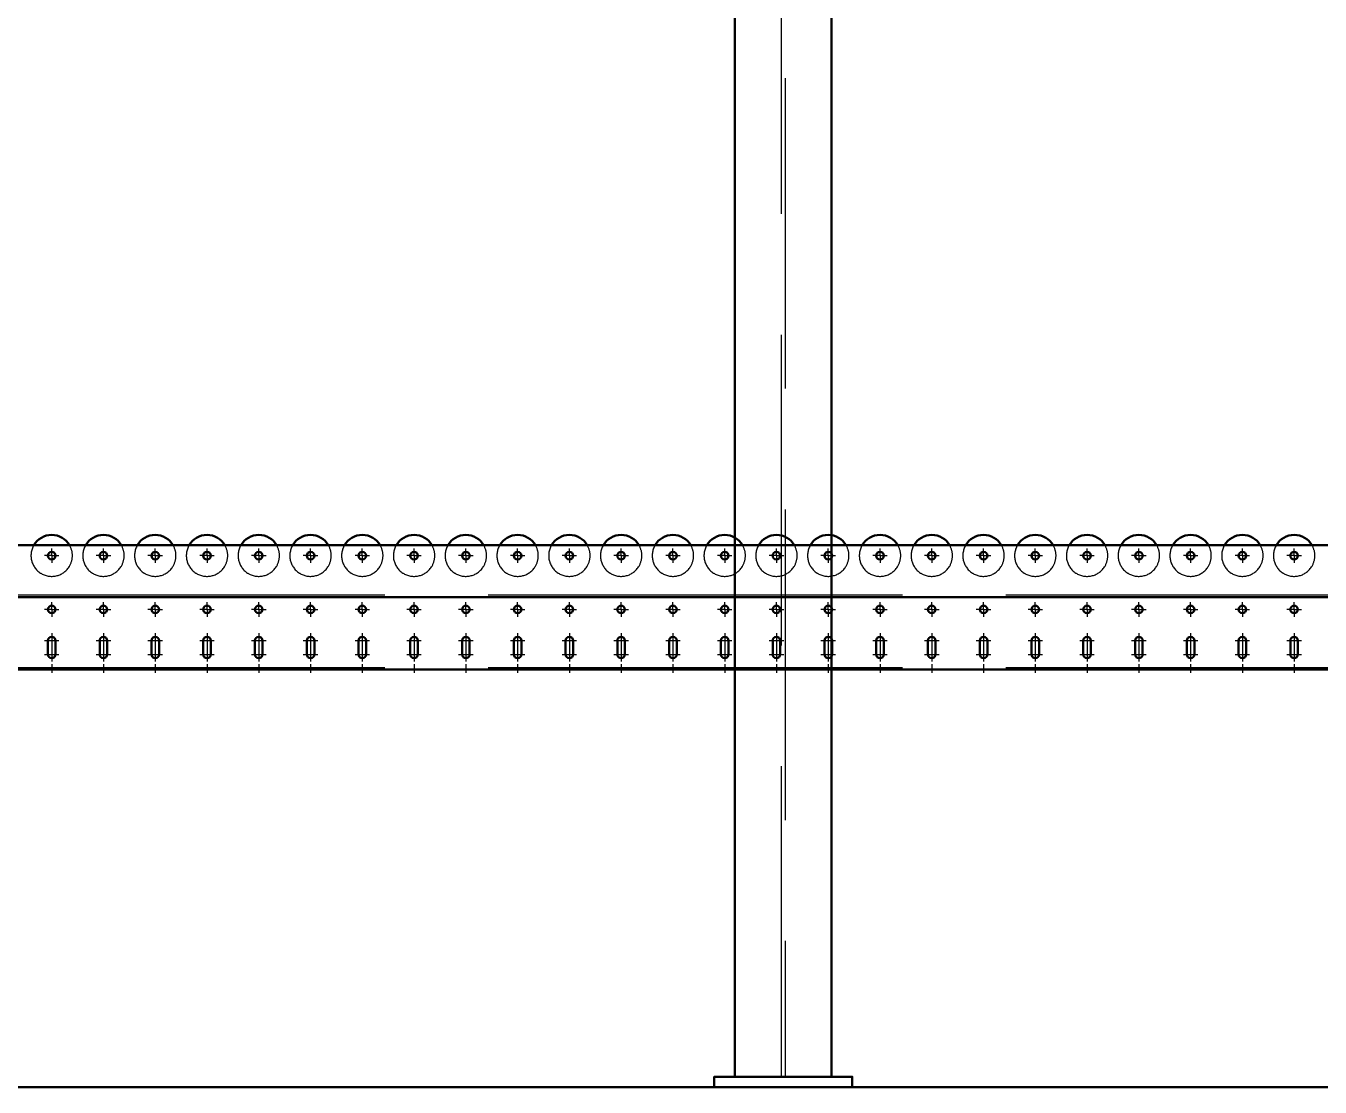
# Model space of a CAD drawing. Header units: millimetres. Extents: x 0 to 118800, y 79635 to 177025.
# Drawn here: x 46978 to 48853, y 158024 to 159562 of the extents above; entities that cross this region are included whole.
import ezdxf

# ---------------------------------------------------------------- set-up
doc = ezdxf.new("R2010")
doc.units = ezdxf.units.MM
doc.header["$LTSCALE"] = 200
for name, pattern in [('AM_DIN_F_W050', [6.25, 4.75, -1.5]), ('AM_DIN_F_W050x2', [3.125, 2.25, -0.875]), ('AM_DIN_G_W050', [13.75, 9.75, -1.5, 1, -1.5]), ('AM_DIN_G_W050x2', [6.875, 4.75, -0.875, 0.375, -0.875]), ('AM_ISO02W050x2', [3.75, 3, -0.75]), ('AM_ISO08W050x2', [9, 6, -0.75, 1.5, -0.75])]:
    doc.linetypes.add(name, pattern=pattern)
for name, color, linetype, lineweight in [('AM_0', 7, 'Continuous', 50), ('AM_0N', 7, 'Continuous', 50), ('AM_3', 6, 'AM_DIN_F_W050', 25), ('AM_3N', 6, 'AM_DIN_F_W050', 25), ('AM_7', 4, 'AM_DIN_G_W050', 25), ('AM_9', 253, 'Continuous', 0), ('AM_9N', 253, 'Continuous', 0)]:
    doc.layers.add(name, color=color, linetype=linetype, lineweight=lineweight)

# ---------------------------------------------------------------- blocks, each defined once
blk = doc.blocks.new('*U807')
at = {"layer": 'AM_0'}
for p, q in [((2507, 42), (2507, 22)), ((2518, 42), (2518, 22))]:
    blk.add_line(p, q, dxfattribs=at)
for centre, start, end in [((2512.5, 42), 0, 180), ((2512.5, 22), 180, 0)]:
    blk.add_arc(centre, 5.5, start, end, dxfattribs=at)
at = {"layer": 'AM_7', "linetype": 'AM_DIN_G_W050x2'}
for p, q in [((2502, 42), (2523, 42)), ((2512.5, 52.5), (2512.5, 11.5)), ((2502, 22), (2523, 22))]:
    blk.add_line(p, q, dxfattribs=at)
blk = doc.blocks.new('*U808')
at = {"layer": 'AM_0'}
for p, q in [((2432, 42), (2432, 22)), ((2443, 42), (2443, 22))]:
    blk.add_line(p, q, dxfattribs=at)
for centre, start, end in [((2437.5, 42), 0, 180), ((2437.5, 22), 180, 0)]:
    blk.add_arc(centre, 5.5, start, end, dxfattribs=at)
at = {"layer": 'AM_7', "linetype": 'AM_DIN_G_W050x2'}
for p, q in [((2427, 42), (2448, 42)), ((2437.5, 52.5), (2437.5, 11.5)), ((2427, 22), (2448, 22))]:
    blk.add_line(p, q, dxfattribs=at)
blk = doc.blocks.new('*U811')
at = {"layer": 'AM_0'}
for p, q in [((2882, 42), (2882, 22)), ((2893, 42), (2893, 22))]:
    blk.add_line(p, q, dxfattribs=at)
for centre, start, end in [((2887.5, 42), 0, 180), ((2887.5, 22), 180, 0)]:
    blk.add_arc(centre, 5.5, start, end, dxfattribs=at)
at = {"layer": 'AM_7', "linetype": 'AM_DIN_G_W050x2'}
for p, q in [((2877, 42), (2898, 42)), ((2887.5, 52.5), (2887.5, 11.5)), ((2877, 22), (2898, 22))]:
    blk.add_line(p, q, dxfattribs=at)
blk = doc.blocks.new('*U812')
at = {"layer": 'AM_0'}
for p, q in [((2732, 42), (2732, 22)), ((2743, 42), (2743, 22))]:
    blk.add_line(p, q, dxfattribs=at)
for centre, start, end in [((2737.5, 42), 0, 180), ((2737.5, 22), 180, 0)]:
    blk.add_arc(centre, 5.5, start, end, dxfattribs=at)
at = {"layer": 'AM_7', "linetype": 'AM_DIN_G_W050x2'}
for p, q in [((2727, 42), (2748, 42)), ((2737.5, 52.5), (2737.5, 11.5)), ((2727, 22), (2748, 22))]:
    blk.add_line(p, q, dxfattribs=at)
blk = doc.blocks.new('*U813')
at = {"layer": 'AM_0'}
for p, q in [((2807, 42), (2807, 22)), ((2818, 42), (2818, 22))]:
    blk.add_line(p, q, dxfattribs=at)
for centre, start, end in [((2812.5, 42), 0, 180), ((2812.5, 22), 180, 0)]:
    blk.add_arc(centre, 5.5, start, end, dxfattribs=at)
at = {"layer": 'AM_7', "linetype": 'AM_DIN_G_W050x2'}
for p, q in [((2802, 42), (2823, 42)), ((2812.5, 52.5), (2812.5, 11.5)), ((2802, 22), (2823, 22))]:
    blk.add_line(p, q, dxfattribs=at)
blk = doc.blocks.new('*U814')
at = {"layer": 'AM_0'}
for p, q in [((2657, 42), (2657, 22)), ((2668, 42), (2668, 22))]:
    blk.add_line(p, q, dxfattribs=at)
for centre, start, end in [((2662.5, 42), 0, 180), ((2662.5, 22), 180, 0)]:
    blk.add_arc(centre, 5.5, start, end, dxfattribs=at)
at = {"layer": 'AM_7', "linetype": 'AM_DIN_G_W050x2'}
for p, q in [((2652, 42), (2673, 42)), ((2662.5, 52.5), (2662.5, 11.5)), ((2652, 22), (2673, 22))]:
    blk.add_line(p, q, dxfattribs=at)
blk = doc.blocks.new('*U815')
at = {"layer": 'AM_0'}
for p, q in [((2582, 42), (2582, 22)), ((2593, 42), (2593, 22))]:
    blk.add_line(p, q, dxfattribs=at)
for centre, start, end in [((2587.5, 42), 0, 180), ((2587.5, 22), 180, 0)]:
    blk.add_arc(centre, 5.5, start, end, dxfattribs=at)
at = {"layer": 'AM_7', "linetype": 'AM_DIN_G_W050x2'}
for p, q in [((2577, 42), (2598, 42)), ((2587.5, 52.5), (2587.5, 11.5)), ((2577, 22), (2598, 22))]:
    blk.add_line(p, q, dxfattribs=at)
blk = doc.blocks.new('*U816')
at = {"layer": 'AM_0'}
for p, q in [((3107, 42), (3107, 22)), ((3118, 42), (3118, 22))]:
    blk.add_line(p, q, dxfattribs=at)
for centre, start, end in [((3112.5, 42), 0, 180), ((3112.5, 22), 180, 0)]:
    blk.add_arc(centre, 5.5, start, end, dxfattribs=at)
at = {"layer": 'AM_7', "linetype": 'AM_DIN_G_W050x2'}
for p, q in [((3102, 42), (3123, 42)), ((3112.5, 52.5), (3112.5, 11.5)), ((3102, 22), (3123, 22))]:
    blk.add_line(p, q, dxfattribs=at)
blk = doc.blocks.new('*U817')
at = {"layer": 'AM_0'}
for p, q in [((3032, 42), (3032, 22)), ((3043, 42), (3043, 22))]:
    blk.add_line(p, q, dxfattribs=at)
for centre, start, end in [((3037.5, 42), 0, 180), ((3037.5, 22), 180, 0)]:
    blk.add_arc(centre, 5.5, start, end, dxfattribs=at)
at = {"layer": 'AM_7', "linetype": 'AM_DIN_G_W050x2'}
for p, q in [((3027, 42), (3048, 42)), ((3037.5, 52.5), (3037.5, 11.5)), ((3027, 22), (3048, 22))]:
    blk.add_line(p, q, dxfattribs=at)
blk = doc.blocks.new('*U818')
at = {"layer": 'AM_0'}
for p, q in [((2957, 42), (2957, 22)), ((2968, 42), (2968, 22))]:
    blk.add_line(p, q, dxfattribs=at)
for centre, start, end in [((2962.5, 42), 0, 180), ((2962.5, 22), 180, 0)]:
    blk.add_arc(centre, 5.5, start, end, dxfattribs=at)
at = {"layer": 'AM_7', "linetype": 'AM_DIN_G_W050x2'}
for p, q in [((2952, 42), (2973, 42)), ((2962.5, 52.5), (2962.5, 11.5)), ((2952, 22), (2973, 22))]:
    blk.add_line(p, q, dxfattribs=at)
blk = doc.blocks.new('*U819')
at = {"layer": 'AM_0'}
for p, q in [((3182, 42), (3182, 22)), ((3193, 42), (3193, 22))]:
    blk.add_line(p, q, dxfattribs=at)
for centre, start, end in [((3187.5, 42), 0, 180), ((3187.5, 22), 180, 0)]:
    blk.add_arc(centre, 5.5, start, end, dxfattribs=at)
at = {"layer": 'AM_7', "linetype": 'AM_DIN_G_W050x2'}
for p, q in [((3177, 42), (3198, 42)), ((3187.5, 52.5), (3187.5, 11.5)), ((3177, 22), (3198, 22))]:
    blk.add_line(p, q, dxfattribs=at)
blk = doc.blocks.new('*U820')
at = {"layer": 'AM_0'}
for p, q in [((3557, 42), (3557, 22)), ((3568, 42), (3568, 22))]:
    blk.add_line(p, q, dxfattribs=at)
for centre, start, end in [((3562.5, 42), 0, 180), ((3562.5, 22), 180, 0)]:
    blk.add_arc(centre, 5.5, start, end, dxfattribs=at)
at = {"layer": 'AM_7', "linetype": 'AM_DIN_G_W050x2'}
for p, q in [((3552, 42), (3573, 42)), ((3562.5, 52.5), (3562.5, 11.5)), ((3552, 22), (3573, 22))]:
    blk.add_line(p, q, dxfattribs=at)
blk = doc.blocks.new('*U821')
at = {"layer": 'AM_0'}
for p, q in [((3482, 42), (3482, 22)), ((3493, 42), (3493, 22))]:
    blk.add_line(p, q, dxfattribs=at)
for centre, start, end in [((3487.5, 42), 0, 180), ((3487.5, 22), 180, 0)]:
    blk.add_arc(centre, 5.5, start, end, dxfattribs=at)
at = {"layer": 'AM_7', "linetype": 'AM_DIN_G_W050x2'}
for p, q in [((3477, 42), (3498, 42)), ((3487.5, 52.5), (3487.5, 11.5)), ((3477, 22), (3498, 22))]:
    blk.add_line(p, q, dxfattribs=at)
blk = doc.blocks.new('*U822')
at = {"layer": 'AM_0'}
for p, q in [((3332, 42), (3332, 22)), ((3343, 42), (3343, 22))]:
    blk.add_line(p, q, dxfattribs=at)
for centre, start, end in [((3337.5, 42), 0, 180), ((3337.5, 22), 180, 0)]:
    blk.add_arc(centre, 5.5, start, end, dxfattribs=at)
at = {"layer": 'AM_7', "linetype": 'AM_DIN_G_W050x2'}
for p, q in [((3327, 42), (3348, 42)), ((3337.5, 52.5), (3337.5, 11.5)), ((3327, 22), (3348, 22))]:
    blk.add_line(p, q, dxfattribs=at)
blk = doc.blocks.new('*U823')
at = {"layer": 'AM_0'}
for p, q in [((3257, 42), (3257, 22)), ((3268, 42), (3268, 22))]:
    blk.add_line(p, q, dxfattribs=at)
for centre, start, end in [((3262.5, 42), 0, 180), ((3262.5, 22), 180, 0)]:
    blk.add_arc(centre, 5.5, start, end, dxfattribs=at)
at = {"layer": 'AM_7', "linetype": 'AM_DIN_G_W050x2'}
for p, q in [((3252, 42), (3273, 42)), ((3262.5, 52.5), (3262.5, 11.5)), ((3252, 22), (3273, 22))]:
    blk.add_line(p, q, dxfattribs=at)
blk = doc.blocks.new('*U824')
at = {"layer": 'AM_0'}
for p, q in [((3407, 42), (3407, 22)), ((3418, 42), (3418, 22))]:
    blk.add_line(p, q, dxfattribs=at)
for centre, start, end in [((3412.5, 42), 0, 180), ((3412.5, 22), 180, 0)]:
    blk.add_arc(centre, 5.5, start, end, dxfattribs=at)
at = {"layer": 'AM_7', "linetype": 'AM_DIN_G_W050x2'}
for p, q in [((3402, 42), (3423, 42)), ((3412.5, 52.5), (3412.5, 11.5)), ((3402, 22), (3423, 22))]:
    blk.add_line(p, q, dxfattribs=at)
blk = doc.blocks.new('*U825')
at = {"layer": 'AM_0'}
for p, q in [((3782, 42), (3782, 22)), ((3793, 42), (3793, 22))]:
    blk.add_line(p, q, dxfattribs=at)
for centre, start, end in [((3787.5, 42), 0, 180), ((3787.5, 22), 180, 0)]:
    blk.add_arc(centre, 5.5, start, end, dxfattribs=at)
at = {"layer": 'AM_7', "linetype": 'AM_DIN_G_W050x2'}
for p, q in [((3777, 42), (3798, 42)), ((3787.5, 52.5), (3787.5, 11.5)), ((3777, 22), (3798, 22))]:
    blk.add_line(p, q, dxfattribs=at)
blk = doc.blocks.new('*U826')
at = {"layer": 'AM_0'}
for p, q in [((3857, 42), (3857, 22)), ((3868, 42), (3868, 22))]:
    blk.add_line(p, q, dxfattribs=at)
for centre, start, end in [((3862.5, 42), 0, 180), ((3862.5, 22), 180, 0)]:
    blk.add_arc(centre, 5.5, start, end, dxfattribs=at)
at = {"layer": 'AM_7', "linetype": 'AM_DIN_G_W050x2'}
for p, q in [((3852, 42), (3873, 42)), ((3862.5, 52.5), (3862.5, 11.5)), ((3852, 22), (3873, 22))]:
    blk.add_line(p, q, dxfattribs=at)
blk = doc.blocks.new('*U827')
at = {"layer": 'AM_0'}
for p, q in [((3707, 42), (3707, 22)), ((3718, 42), (3718, 22))]:
    blk.add_line(p, q, dxfattribs=at)
for centre, start, end in [((3712.5, 42), 0, 180), ((3712.5, 22), 180, 0)]:
    blk.add_arc(centre, 5.5, start, end, dxfattribs=at)
at = {"layer": 'AM_7', "linetype": 'AM_DIN_G_W050x2'}
for p, q in [((3702, 42), (3723, 42)), ((3712.5, 52.5), (3712.5, 11.5)), ((3702, 22), (3723, 22))]:
    blk.add_line(p, q, dxfattribs=at)
blk = doc.blocks.new('*U828')
at = {"layer": 'AM_0'}
for p, q in [((3632, 42), (3632, 22)), ((3643, 42), (3643, 22))]:
    blk.add_line(p, q, dxfattribs=at)
for centre, start, end in [((3637.5, 42), 0, 180), ((3637.5, 22), 180, 0)]:
    blk.add_arc(centre, 5.5, start, end, dxfattribs=at)
at = {"layer": 'AM_7', "linetype": 'AM_DIN_G_W050x2'}
for p, q in [((3627, 42), (3648, 42)), ((3637.5, 52.5), (3637.5, 11.5)), ((3627, 22), (3648, 22))]:
    blk.add_line(p, q, dxfattribs=at)
blk = doc.blocks.new('*U829')
at = {"layer": 'AM_0'}
for p, q in [((4157, 42), (4157, 22)), ((4168, 42), (4168, 22))]:
    blk.add_line(p, q, dxfattribs=at)
for centre, start, end in [((4162.5, 42), 0, 180), ((4162.5, 22), 180, 0)]:
    blk.add_arc(centre, 5.5, start, end, dxfattribs=at)
at = {"layer": 'AM_7', "linetype": 'AM_DIN_G_W050x2'}
for p, q in [((4152, 42), (4173, 42)), ((4162.5, 52.5), (4162.5, 11.5)), ((4152, 22), (4173, 22))]:
    blk.add_line(p, q, dxfattribs=at)
blk = doc.blocks.new('*U830')
at = {"layer": 'AM_0'}
for p, q in [((4082, 42), (4082, 22)), ((4093, 42), (4093, 22))]:
    blk.add_line(p, q, dxfattribs=at)
for centre, start, end in [((4087.5, 42), 0, 180), ((4087.5, 22), 180, 0)]:
    blk.add_arc(centre, 5.5, start, end, dxfattribs=at)
at = {"layer": 'AM_7', "linetype": 'AM_DIN_G_W050x2'}
for p, q in [((4077, 42), (4098, 42)), ((4087.5, 52.5), (4087.5, 11.5)), ((4077, 22), (4098, 22))]:
    blk.add_line(p, q, dxfattribs=at)
blk = doc.blocks.new('*U831')
at = {"layer": 'AM_0'}
for p, q in [((3932, 42), (3932, 22)), ((3943, 42), (3943, 22))]:
    blk.add_line(p, q, dxfattribs=at)
for centre, start, end in [((3937.5, 42), 0, 180), ((3937.5, 22), 180, 0)]:
    blk.add_arc(centre, 5.5, start, end, dxfattribs=at)
at = {"layer": 'AM_7', "linetype": 'AM_DIN_G_W050x2'}
for p, q in [((3927, 42), (3948, 42)), ((3937.5, 52.5), (3937.5, 11.5)), ((3927, 22), (3948, 22))]:
    blk.add_line(p, q, dxfattribs=at)
blk = doc.blocks.new('*U832')
at = {"layer": 'AM_0'}
for p, q in [((4007, 42), (4007, 22)), ((4018, 42), (4018, 22))]:
    blk.add_line(p, q, dxfattribs=at)
for centre, start, end in [((4012.5, 42), 0, 180), ((4012.5, 22), 180, 0)]:
    blk.add_arc(centre, 5.5, start, end, dxfattribs=at)
at = {"layer": 'AM_7', "linetype": 'AM_DIN_G_W050x2'}
for p, q in [((4002, 42), (4023, 42)), ((4012.5, 52.5), (4012.5, 11.5)), ((4002, 22), (4023, 22))]:
    blk.add_line(p, q, dxfattribs=at)
blk = doc.blocks.new('*U837')
at = {"layer": 'AM_0'}
for p, q in [((4232, 42), (4232, 22)), ((4243, 42), (4243, 22))]:
    blk.add_line(p, q, dxfattribs=at)
for centre, start, end in [((4237.5, 42), 0, 180), ((4237.5, 22), 180, 0)]:
    blk.add_arc(centre, 5.5, start, end, dxfattribs=at)
at = {"layer": 'AM_7', "linetype": 'AM_DIN_G_W050x2'}
for p, q in [((4227, 42), (4248, 42)), ((4237.5, 52.5), (4237.5, 11.5)), ((4227, 22), (4248, 22))]:
    blk.add_line(p, q, dxfattribs=at)
blk = doc.blocks.new('Rolle')
at = {"layer": 'AM_0'}
blk.add_arc((0, 0), 30, 30, 150, dxfattribs=at)
at = {"layer": 'AM_3'}
for start, end in [(150, 330), (330, 30)]:
    blk.add_arc((0, 0), 30, start, end, dxfattribs=at)
blk = doc.blocks.new('Rollenförderer Seitenteil 600054KFBT2')
at = {"layer": 'AM_0'}
for p, q in [((6000, 180), (70, 180)), ((70, 105), (6000, 105)), ((70, 0), (6000, 0))]:
    blk.add_line(p, q, dxfattribs=at)
for centre in [(2437.5, 165), (2512.5, 165), (2587.5, 165), (2662.5, 165), (2737.5, 165), (2812.5, 165), (2887.5, 165), (2962.5, 165), (3037.5, 165), (3112.5, 165), (3187.5, 165), (3262.5, 165), (3337.5, 165), (3412.5, 165), (3487.5, 165), (3562.5, 165), (3637.5, 165), (3712.5, 165), (3787.5, 165), (3862.5, 165), (3937.5, 165), (4012.5, 165), (4087.5, 165), (4162.5, 165), (4237.5, 165), (2437.5, 87), (2512.5, 87), (2587.5, 87), (2662.5, 87), (2737.5, 87), (2812.5, 87), (2887.5, 87), (2962.5, 87), (3037.5, 87), (3112.5, 87), (3187.5, 87), (3262.5, 87), (3337.5, 87), (3412.5, 87), (3487.5, 87), (3562.5, 87), (3637.5, 87), (3712.5, 87), (3787.5, 87), (3862.5, 87), (3937.5, 87), (4012.5, 87), (4087.5, 87), (4162.5, 87), (4237.5, 87)]:
    blk.add_circle(centre, 5.5, dxfattribs=at)
at = {"layer": 'AM_3', "linetype": 'AM_ISO02W050x2'}
for p, q in [((70, 108), (6000, 108)), ((70, 3), (6000, 3))]:
    blk.add_line(p, q, dxfattribs=at)
at = {"layer": 'AM_7', "linetype": 'AM_ISO08W050x2'}
for p, q in [((2437.5, 165), (2437.5, 175.5)), ((2512.5, 165), (2512.5, 175.5)), ((2587.5, 165), (2587.5, 175.5)), ((2662.5, 165), (2662.5, 175.5)), ((2737.5, 165), (2737.5, 175.5)), ((2812.5, 165), (2812.5, 175.5)), ((2887.5, 165), (2887.5, 175.5)), ((2962.5, 165), (2962.5, 175.5)), ((3037.5, 165), (3037.5, 175.5)), ((3112.5, 165), (3112.5, 175.5)), ((3187.5, 165), (3187.5, 175.5)), ((3262.5, 165), (3262.5, 175.5)), ((3337.5, 165), (3337.5, 175.5)), ((3412.5, 165), (3412.5, 175.5)), ((3487.5, 165), (3487.5, 175.5)), ((3562.5, 165), (3562.5, 175.5)), ((3637.5, 165), (3637.5, 175.5)), ((3712.5, 165), (3712.5, 175.5)), ((3787.5, 165), (3787.5, 175.5)), ((3862.5, 165), (3862.5, 175.5)), ((3937.5, 165), (3937.5, 175.5)), ((4012.5, 165), (4012.5, 175.5)), ((4087.5, 165), (4087.5, 175.5)), ((4162.5, 165), (4162.5, 175.5)), ((4237.5, 165), (4237.5, 175.5)), ((2437.5, 165), (2427, 165)), ((2437.5, 165), (2448, 165)), ((2437.5, 165), (2437.5, 154.5)), ((2512.5, 165), (2502, 165)), ((2512.5, 165), (2523, 165)), ((2512.5, 165), (2512.5, 154.5)), ((2587.5, 165), (2577, 165)), ((2587.5, 165), (2598, 165)), ((2587.5, 165), (2587.5, 154.5)), ((2662.5, 165), (2652, 165)), ((2662.5, 165), (2673, 165)), ((2662.5, 165), (2662.5, 154.5)), ((2737.5, 165), (2727, 165)), ((2737.5, 165), (2748, 165)), ((2737.5, 165), (2737.5, 154.5)), ((2812.5, 165), (2802, 165)), ((2812.5, 165), (2823, 165)), ((2812.5, 165), (2812.5, 154.5)), ((2887.5, 165), (2877, 165)), ((2887.5, 165), (2898, 165)), ((2887.5, 165), (2887.5, 154.5)), ((2962.5, 165), (2952, 165)), ((2962.5, 165), (2973, 165)), ((2962.5, 165), (2962.5, 154.5)), ((3037.5, 165), (3027, 165)), ((3037.5, 165), (3048, 165)), ((3037.5, 165), (3037.5, 154.5)), ((3112.5, 165), (3102, 165)), ((3112.5, 165), (3123, 165)), ((3112.5, 165), (3112.5, 154.5)), ((3187.5, 165), (3177, 165)), ((3187.5, 165), (3187.5, 154.5)), ((3187.5, 165), (3198, 165)), ((3262.5, 165), (3252, 165)), ((3262.5, 165), (3273, 165)), ((3262.5, 165), (3262.5, 154.5)), ((3337.5, 165), (3327, 165)), ((3337.5, 165), (3348, 165)), ((3337.5, 165), (3337.5, 154.5)), ((3412.5, 165), (3402, 165)), ((3412.5, 165), (3412.5, 154.5)), ((3412.5, 165), (3423, 165)), ((3487.5, 165), (3477, 165)), ((3487.5, 165), (3498, 165)), ((3487.5, 165), (3487.5, 154.5)), ((3562.5, 165), (3552, 165)), ((3562.5, 165), (3573, 165)), ((3562.5, 165), (3562.5, 154.5)), ((3637.5, 165), (3627, 165)), ((3637.5, 165), (3648, 165)), ((3637.5, 165), (3637.5, 154.5)), ((3712.5, 165), (3702, 165)), ((3712.5, 165), (3723, 165)), ((3712.5, 165), (3712.5, 154.5)), ((3787.5, 165), (3777, 165)), ((3787.5, 165), (3798, 165)), ((3787.5, 165), (3787.5, 154.5)), ((3862.5, 165), (3852, 165)), ((3862.5, 165), (3873, 165)), ((3862.5, 165), (3862.5, 154.5)), ((3937.5, 165), (3927, 165)), ((3937.5, 165), (3948, 165)), ((3937.5, 165), (3937.5, 154.5)), ((4012.5, 165), (4002, 165)), ((4012.5, 165), (4023, 165)), ((4012.5, 165), (4012.5, 154.5)), ((4087.5, 165), (4077, 165)), ((4087.5, 165), (4098, 165)), ((4087.5, 165), (4087.5, 154.5)), ((4162.5, 165), (4152, 165)), ((4162.5, 165), (4173, 165)), ((4162.5, 165), (4162.5, 154.5)), ((4237.5, 165), (4227, 165)), ((4237.5, 165), (4248, 165)), ((4237.5, 165), (4237.5, 154.5)), ((2437.5, 87), (2437.5, 97.5)), ((2512.5, 87), (2512.5, 97.5)), ((2587.5, 87), (2587.5, 97.5)), ((2662.5, 87), (2662.5, 97.5)), ((2737.5, 87), (2737.5, 97.5)), ((2812.5, 87), (2812.5, 97.5)), ((2887.5, 87), (2887.5, 97.5)), ((2962.5, 87), (2962.5, 97.5)), ((3037.5, 87), (3037.5, 97.5)), ((3112.5, 87), (3112.5, 97.5)), ((3187.5, 87), (3187.5, 97.5)), ((3262.5, 87), (3262.5, 97.5)), ((3337.5, 87), (3337.5, 97.5)), ((3412.5, 87), (3412.5, 97.5)), ((3487.5, 87), (3487.5, 97.5)), ((3562.5, 87), (3562.5, 97.5)), ((3637.5, 87), (3637.5, 97.5)), ((3712.5, 87), (3712.5, 97.5)), ((3787.5, 87), (3787.5, 97.5)), ((3862.5, 87), (3862.5, 97.5)), ((3937.5, 87), (3937.5, 97.5)), ((4012.5, 87), (4012.5, 97.5)), ((4087.5, 87), (4087.5, 97.5)), ((4162.5, 87), (4162.5, 97.5)), ((4237.5, 87), (4237.5, 97.5)), ((2437.5, 87), (2427, 87)), ((2437.5, 87), (2448, 87)), ((2437.5, 87), (2437.5, 76.5)), ((2512.5, 87), (2502, 87)), ((2512.5, 87), (2523, 87)), ((2512.5, 87), (2512.5, 76.5)), ((2587.5, 87), (2577, 87)), ((2587.5, 87), (2598, 87)), ((2587.5, 87), (2587.5, 76.5)), ((2662.5, 87), (2652, 87)), ((2662.5, 87), (2673, 87)), ((2662.5, 87), (2662.5, 76.5)), ((2737.5, 87), (2727, 87)), ((2737.5, 87), (2737.5, 76.5)), ((2737.5, 87), (2748, 87)), ((2812.5, 87), (2802, 87)), ((2812.5, 87), (2812.5, 76.5)), ((2812.5, 87), (2823, 87)), ((2887.5, 87), (2877, 87)), ((2887.5, 87), (2887.5, 76.5)), ((2887.5, 87), (2898, 87)), ((2962.5, 87), (2952, 87)), ((2962.5, 87), (2962.5, 76.5)), ((2962.5, 87), (2973, 87)), ((3037.5, 87), (3027, 87)), ((3037.5, 87), (3037.5, 76.5)), ((3037.5, 87), (3048, 87)), ((3112.5, 87), (3102, 87)), ((3112.5, 87), (3123, 87)), ((3112.5, 87), (3112.5, 76.5)), ((3187.5, 87), (3177, 87)), ((3187.5, 87), (3187.5, 76.5)), ((3187.5, 87), (3198, 87)), ((3262.5, 87), (3252, 87)), ((3262.5, 87), (3262.5, 76.5)), ((3262.5, 87), (3273, 87)), ((3337.5, 87), (3327, 87)), ((3337.5, 87), (3337.5, 76.5)), ((3337.5, 87), (3348, 87)), ((3412.5, 87), (3402, 87)), ((3412.5, 87), (3412.5, 76.5)), ((3412.5, 87), (3423, 87)), ((3487.5, 87), (3477, 87)), ((3487.5, 87), (3487.5, 76.5)), ((3487.5, 87), (3498, 87)), ((3562.5, 87), (3552, 87)), ((3562.5, 87), (3573, 87)), ((3562.5, 87), (3562.5, 76.5)), ((3637.5, 87), (3627, 87)), ((3637.5, 87), (3637.5, 76.5)), ((3637.5, 87), (3648, 87)), ((3712.5, 87), (3702, 87)), ((3712.5, 87), (3712.5, 76.5)), ((3712.5, 87), (3723, 87)), ((3787.5, 87), (3777, 87)), ((3787.5, 87), (3787.5, 76.5)), ((3787.5, 87), (3798, 87)), ((3862.5, 87), (3852, 87)), ((3862.5, 87), (3862.5, 76.5)), ((3862.5, 87), (3873, 87)), ((3937.5, 87), (3927, 87)), ((3937.5, 87), (3948, 87)), ((3937.5, 87), (3937.5, 76.5)), ((4012.5, 87), (4002, 87)), ((4012.5, 87), (4012.5, 76.5)), ((4012.5, 87), (4023, 87)), ((4087.5, 87), (4077, 87)), ((4087.5, 87), (4098, 87)), ((4087.5, 87), (4087.5, 76.5)), ((4162.5, 87), (4152, 87)), ((4162.5, 87), (4173, 87)), ((4162.5, 87), (4162.5, 76.5)), ((4237.5, 87), (4227, 87)), ((4237.5, 87), (4237.5, 76.5)), ((4237.5, 87), (4248, 87)), ((2437.5, 8), (2437.5, -5)), ((2512.5, 8), (2512.5, -5)), ((2587.5, 8), (2587.5, -5)), ((2662.5, 8), (2662.5, -5)), ((2737.5, 8), (2737.5, -5)), ((2812.5, 8), (2812.5, -5)), ((2887.5, 8), (2887.5, -5)), ((2962.5, 8), (2962.5, -5)), ((3037.5, 8), (3037.5, -5)), ((3112.5, 8), (3112.5, -5)), ((3187.5, 8), (3187.5, -5)), ((3262.5, 8), (3262.5, -5)), ((3337.5, 8), (3337.5, -5)), ((3412.5, 8), (3412.5, -5)), ((3487.5, 8), (3487.5, -5)), ((3562.5, 8), (3562.5, -5)), ((3637.5, 8), (3637.5, -5)), ((3712.5, 8), (3712.5, -5)), ((3787.5, 8), (3787.5, -5)), ((3862.5, 8), (3862.5, -5)), ((3937.5, 8), (3937.5, -5)), ((4012.5, 8), (4012.5, -5)), ((4087.5, 8), (4087.5, -5)), ((4162.5, 8), (4162.5, -5)), ((4237.5, 8), (4237.5, -5))]:
    blk.add_line(p, q, dxfattribs=at)
at = {"layer": 'AM_0'}
for name, p in [('Rolle', (2437.5, 165)), ('Rolle', (2512.5, 165)), ('Rolle', (2587.5, 165)), ('Rolle', (2662.5, 165)), ('Rolle', (2737.5, 165)), ('Rolle', (2812.5, 165)), ('Rolle', (2887.5, 165)), ('Rolle', (2962.5, 165)), ('Rolle', (3037.5, 165)), ('Rolle', (3112.5, 165)), ('Rolle', (3187.5, 165)), ('Rolle', (3262.5, 165)), ('Rolle', (3337.5, 165)), ('Rolle', (3412.5, 165)), ('Rolle', (3487.5, 165)), ('Rolle', (3562.5, 165)), ('Rolle', (3637.5, 165)), ('Rolle', (3712.5, 165)), ('Rolle', (3787.5, 165)), ('Rolle', (3862.5, 165)), ('Rolle', (3937.5, 165)), ('Rolle', (4012.5, 165)), ('Rolle', (4087.5, 165)), ('Rolle', (4162.5, 165)), ('Rolle', (4237.5, 165)), ('*U808', (0, 0)), ('*U807', (0, 0)), ('*U815', (0, 0)), ('*U814', (0, 0)), ('*U812', (0, 0)), ('*U813', (0, 0)), ('*U811', (0, 0)), ('*U818', (0, 0)), ('*U817', (0, 0)), ('*U816', (0, 0)), ('*U819', (0, 0)), ('*U823', (0, 0)), ('*U822', (0, 0)), ('*U824', (0, 0)), ('*U821', (0, 0)), ('*U820', (0, 0)), ('*U828', (0, 0)), ('*U827', (0, 0)), ('*U825', (0, 0)), ('*U826', (0, 0)), ('*U831', (0, 0)), ('*U832', (0, 0)), ('*U830', (0, 0)), ('*U829', (0, 0)), ('*U837', (0, 0))]:
    blk.add_blockref(name, p, dxfattribs=at)
blk = doc.blocks.new('*U772')
at = {"layer": 'AM_0N'}
for p, q in [((0, -1087.50005), (0, 984.49995)), ((0, 984.49995), (140, 984.49995)), ((140, 984.49995), (140, -1087.50005)), ((140, -1087.50005), (0, -1087.50005))]:
    blk.add_line(p, q, dxfattribs=at)
at = {"layer": 'AM_3N', "linetype": 'AM_DIN_F_W050x2'}
for p, q in [((67.25, -1087.50005), (67.25, 984.49995)), ((72.75, 984.49995), (72.75, -1087.50005))]:
    blk.add_line(p, q, dxfattribs=at)
blk = doc.blocks.new('*U773')
at = {"layer": 'AM_0N'}
for p, q in [((-10, 1151.49995), (13, 1151.49995)), ((-10, 1142.49995), (-10, 1151.49995)), ((127, 1151.49995), (150, 1151.49995)), ((150, 1151.49995), (150, 1142.49995)), ((52, 1142.49995), (-10, 1142.49995)), ((67, 1023.49995), (67, 1127.49995)), ((73, 1127.49995), (73, 1023.49995)), ((150, 1142.49995), (88, 1142.49995)), ((-10, 1008.49995), (52, 1008.49995)), ((-10, 999.49995), (-10, 1008.49995)), ((-10, 999.49995), (150, 999.49995)), ((88, 1008.49995), (150, 1008.49995)), ((150, 1008.49995), (150, 999.49995))]:
    blk.add_line(p, q, dxfattribs=at)
for centre, start, end in [((52, 1127.49995), 0, 90), ((88, 1127.49995), 90, 180), ((52, 1023.49995), 270, 0), ((88, 1023.49995), 180, 270)]:
    blk.add_arc(centre, 15, start, end, dxfattribs=at)
at = {"layer": 'AM_9N'}
blk.add_line((13, 1151.49995), (127, 1151.49995), dxfattribs=at)
blk = doc.blocks.new('*U774')
at = {"layer": 'AM_0N'}
for p, q in [((127, 1466.49995), (13, 1466.49995)), ((13, 1466.49995), (13, 1151.49995)), ((21, 1466.49995), (21, 1151.49995)), ((119, 1466.49995), (119, 1151.49995)), ((127, 1151.49995), (127, 1466.49995)), ((13, 1151.49995), (127, 1151.49995))]:
    blk.add_line(p, q, dxfattribs=at)
blk = doc.blocks.new('trag seit hv')
at = {"layer": 'AM_0'}
for points in [[(127, 1466.49995), (170, 1466.49995), (170, 1481.49995), (-30, 1481.49995), (-30, 1466.49995), (13, 1466.49995)], [(140, 984.49995), (140, 999.49995), (0, 999.49995), (0, 984.49995)], [(0, -1087.50005), (-30, -1087.50005), (-30, -1102.50005), (170, -1102.50005), (170, -1087.50005), (140, -1087.50005)]]:
    blk.add_lwpolyline(points, dxfattribs=at)
at = {"layer": 'AM_9'}
for points in [[(13, 1466.49995), (127, 1466.49995)], [(0, 984.49995), (140, 984.49995)], [(140, -1087.50005), (0, -1087.50005)]]:
    blk.add_lwpolyline(points, dxfattribs=at)
at = {"layer": 'AM_0N'}
for name in ['*U774', '*U773', '*U772']:
    blk.add_blockref(name, (0, 0), dxfattribs=at)

msp = doc.modelspace()

# ---------------------------------------------------------------- linework, layer by layer
at = {"layer": 'AM_0'}
msp.add_line((37244.6, 158024.4), (102562.3, 158024.4), dxfattribs=at)

# ---------------------------------------------------------------- block references
for name, p in [('trag seit hv', (48005.6, 159126.9)), ('Rollenförderer Seitenteil 600054KFBT2', (44578.3, 158629.4))]:
    msp.add_blockref(name, p, dxfattribs=at)

doc.saveas('drawing.dxf')
